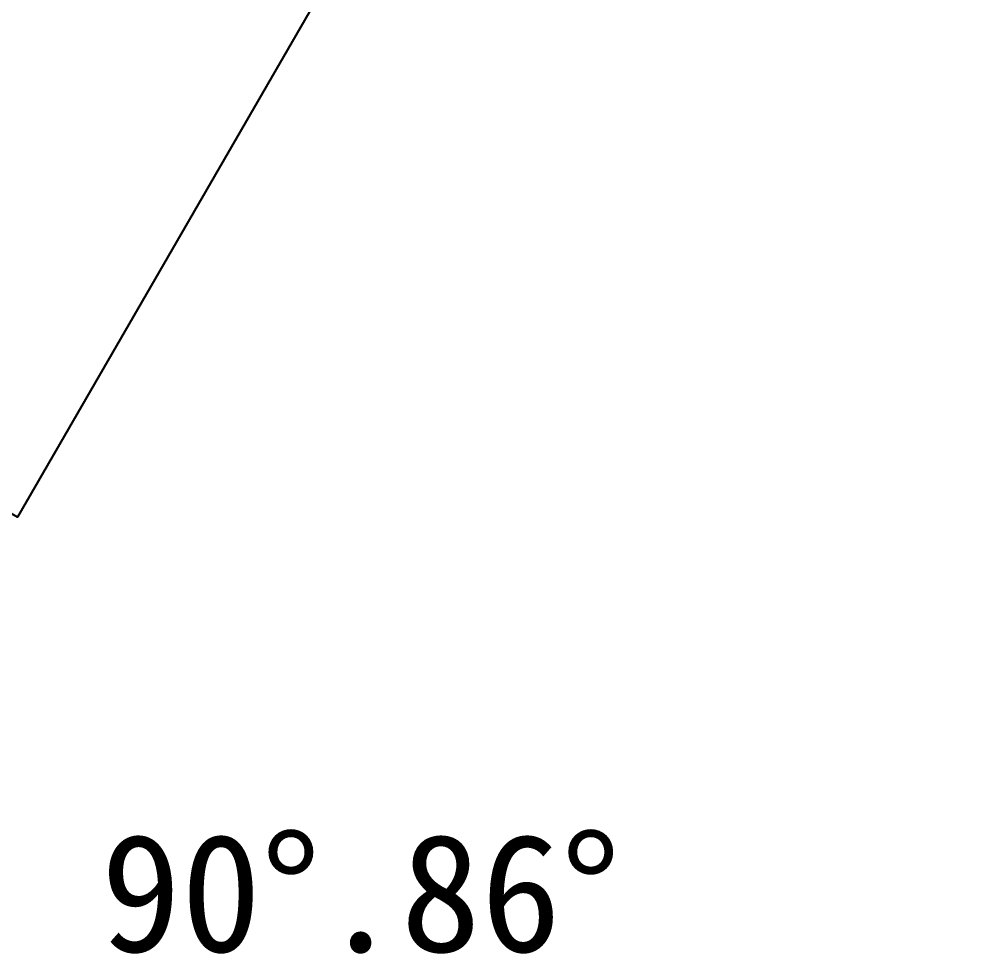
# Model space of a CAD drawing. Header units: millimetres. Extents: x -2069 to 10556, y -1036 to 8460.
# Drawn here: x 3530 to 4634, y 2547 to 3618 of the extents above; entities that cross this region are included whole.
import ezdxf

# ---------------------------------------------------------------- set-up
doc = ezdxf.new("R2010")
doc.units = ezdxf.units.MM
doc.layers.add('F-text', color=7, linetype='Continuous')
doc.layers.add('Hatch', color=8, linetype='Continuous')
doc.styles.add('F-simhei', font='')
doc.styles.get('F-simhei').set_extended_font_data('SimHei')
doc.dimstyles.new('1c', dxfattribs={"dimtxt": 3, "dimasz": 2, "dimexe": 1, "dimexo": 2, "dimgap": 1.5, "dimtad": 1, "dimdec": 0, "dimzin": 12, "dimdsep": 46, "dimtxsty": 'F-simhei', "dimblk": 'ARCHTICK', "dimcen": 1, "dimclrd": 1, "dimclre": 1, "dimclrt": 7, "dimadec": 0, "dimazin": 0, "dimtfac": 1, "dimtdec": 0, "dimtix": 1, "dimtofl": 0, "dimtmove": 0, "dimatfit": 3, "dimfxl": 1, "dimtolj": 1, "dimtzin": 0, "dimarcsym": 1})

# ---------------------------------------------------------------- blocks, each defined once
blk = doc.blocks.new('_ArchTick')
at = {"color": 0, "linetype": 'ByBlock', "const_width": 0.15}
blk.add_lwpolyline([(-0.5, -0.5), (0.5, 0.5)], dxfattribs=at)
blk = doc.blocks.new('*D109')
at = {"layer": 'Defpoints', "color": 0, "transparency": 16777216}
for p in [(3177.9, 3713.9), (3851.7, 3713.9), (3123.9, 3691.4), (3162.1, 3647.6), (3123.9, 2889.9)]:
    blk.add_point(p, dxfattribs=at)
at = {"layer": 'Hatch', "color": 1, "lineweight": -2, "transparency": 16777216}
blk.add_arc((3123.9, 3713.9), 76.5, 270, 0, dxfattribs=at)
at = {"layer": 'Hatch', "color": 1, "lineweight": -2, "transparency": 16777216, "xscale": 2, "yscale": 2, "zscale": 2}
for p, rotation in [((3200.4, 3713.9), 90.00000002080792), ((3123.9, 3637.3), 180)]:
    blk.add_blockref('_ArchTick', p, dxfattribs=dict(at, rotation=rotation))
at = {"layer": 'Hatch', "color": 7, "transparency": 16777216, "insert": (3175.9, 3661.9), "char_height": 3, "attachment_point": 5, "rotation": 45, "style": 'F-simhei'}
blk.add_mtext('\\A1;90.00°', dxfattribs=at)

msp = doc.modelspace()

# ---------------------------------------------------------------- linework, layer by layer
at = {"elevation": 0}
msp.add_lwpolyline([(2036.48, 3908.65), (3143.41, 5824.68), (4634.47, 4963.27), (3527.53, 3047.23)], close=True, dxfattribs=at)

# ---------------------------------------------------------------- texts
at = {"layer": 'F-text', "style": 'F-simhei'}
msp.add_text('90°.86°', height=135, dxfattribs=at).set_placement((3623.16, 2549.34, 0))

# ---------------------------------------------------------------- dimensions: what is measured, and where the dimension line sits
at = {"layer": 'Hatch'}
dim = msp.add_angular_dim_2l(base=(3162.14, 3647.6), line1=((3123.87, 3691.35), (3123.87, 2889.91)), line2=((3177.93, 3713.87), (3851.71, 3713.87)), dimstyle='1c', override={"dimdec": 1, "dimadec": 2, "dimtdec": 1}, dxfattribs=at)
dim.commit()
dim.dimension.update_dxf_attribs({"geometry": '*D109', "text_midpoint": (3175.86, 3661.89)})

doc.saveas('drawing.dxf')
